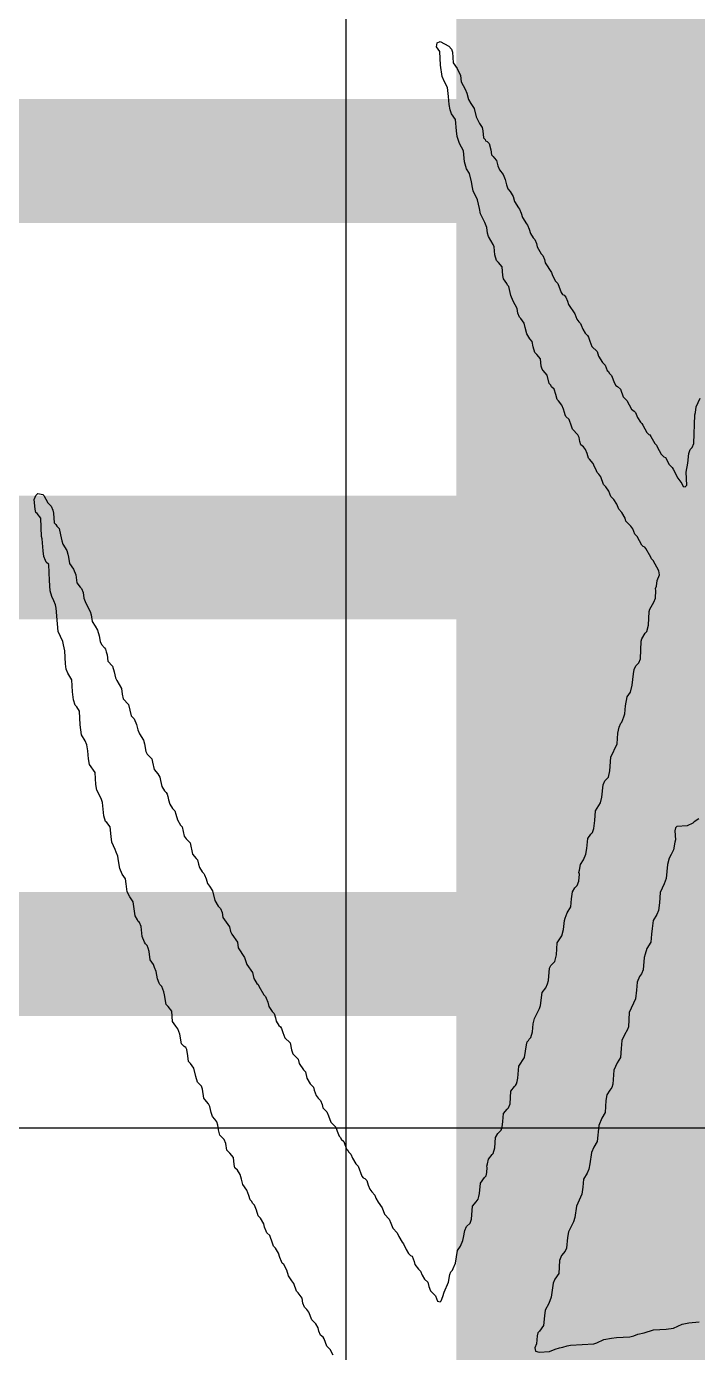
# Model space of a CAD drawing. Header units: inches. Extents: x -8 to 210, y -39 to 109.
# Drawn here: x 51.187 to 52.288, y 34.612 to 36.786 of the extents above; entities that cross this region are included whole.
import ezdxf

# ---------------------------------------------------------------- set-up
doc = ezdxf.new("R2010")
doc.units = ezdxf.units.IN
for name, color, linetype in [('Bottom Layer', 5, 'Continuous'), ('Bottom Overlay', 54, 'Continuous'), ('Top Layer', 1, 'Continuous')]:
    doc.layers.add(name, color=color, linetype=linetype)

msp = doc.modelspace()

# ---------------------------------------------------------------- hatches: boundary and pattern name
at = {"layer": 'Top Layer'}
msp.add_hatch(color=1, dxfattribs=at).paths.add_polyline_path([(51.8922, 15.7226), (53.9702, 15.7226), (53.9702, 46.99), (51.8922, 46.99)])

# ---------------------------------------------------------------- linework, layer by layer
at = {"layer": 'Bottom Layer'}
msp.add_line((19.5296, 34.9807), (60.013, 34.9807), dxfattribs=at)
for points in [[(18.6278, 36.5656, 0.2032, 0.2032, 0), (59.4964, 36.5656, 0.2032, 0.2032, 0)], [(18.6278, 35.9156, 0.2032, 0.2032, 0), (60.3192, 35.9156, 0.2032, 0.2032, 0)], [(18.8189, 35.2656, 0.2032, 0.2032, 0), (60.131, 35.2656, 0.2032, 0.2032, 0)]]:
    msp.add_lwpolyline(points, format="xyseb", dxfattribs=at)
at = {"layer": 'Bottom Overlay'}
for p, q in [((51.8594, 36.753), (51.8607, 36.7595)), ((51.8607, 36.7595), (51.8653, 36.7615)), ((51.8653, 36.7615), (51.8798, 36.7536)), ((51.8647, 36.7451), (51.8594, 36.753)), ((51.866, 36.7228), (51.8647, 36.7451)), ((51.8798, 36.7536), (51.8843, 36.749)), ((51.8843, 36.749), (51.8857, 36.7438)), ((51.8857, 36.7438), (51.887, 36.7267)), ((51.8686, 36.7044), (51.866, 36.7228)), ((51.887, 36.7267), (51.8935, 36.7175)), ((51.8935, 36.7175), (51.8988, 36.7057)), ((51.8725, 36.6952), (51.8686, 36.7044)), ((51.8778, 36.6861), (51.8725, 36.6952)), ((51.8988, 36.7057), (51.9001, 36.6952)), ((51.9001, 36.6952), (51.9066, 36.6834)), ((51.8791, 36.6716), (51.8778, 36.6861)), ((51.9066, 36.6834), (51.9093, 36.6769)), ((51.9093, 36.6769), (51.9119, 36.6664)), ((51.8804, 36.6585), (51.8791, 36.6716)), ((51.8817, 36.6493), (51.8804, 36.6585)), ((51.9119, 36.6664), (51.9158, 36.6598)), ((51.9158, 36.6598), (51.9211, 36.6519)), ((51.9211, 36.6519), (51.9244, 36.6382)), ((51.8843, 36.6428), (51.8817, 36.6493)), ((51.8909, 36.6336), (51.8843, 36.6428)), ((51.8922, 36.6152), (51.8909, 36.6336)), ((51.9244, 36.6382), (51.9303, 36.627)), ((51.8935, 36.606), (51.8922, 36.6152)), ((51.9303, 36.627), (51.9342, 36.6205)), ((51.9342, 36.6205), (51.9355, 36.6152)), ((51.9355, 36.6152), (51.9368, 36.6034)), ((51.8948, 36.6008), (51.8935, 36.606)), ((51.8975, 36.5942), (51.8948, 36.6008)), ((51.904, 36.5824), (51.8975, 36.5942)), ((51.9368, 36.6034), (51.9394, 36.6008)), ((51.9394, 36.6008), (51.9401, 36.5988)), ((51.9401, 36.5988), (51.9427, 36.5975)), ((51.9427, 36.5975), (51.946, 36.5942)), ((51.946, 36.5942), (51.9486, 36.5837)), ((51.9053, 36.564), (51.904, 36.5824)), ((51.9086, 36.5529), (51.9053, 36.564)), ((51.9486, 36.5837), (51.9499, 36.5759)), ((51.9499, 36.5759), (51.9526, 36.5732)), ((51.9526, 36.5732), (51.9539, 36.5706)), ((51.9539, 36.5706), (51.9578, 36.5667)), ((51.9578, 36.5667), (51.9604, 36.5575)), ((51.9139, 36.545), (51.9086, 36.5529)), ((51.9171, 36.5312), (51.9139, 36.545)), ((51.9604, 36.5575), (51.9631, 36.5509)), ((51.9631, 36.5509), (51.969, 36.5437)), ((51.969, 36.5437), (51.9722, 36.5352)), ((51.9185, 36.5221), (51.9171, 36.5312)), ((51.9198, 36.5168), (51.9185, 36.5221)), ((51.9722, 36.5352), (51.9742, 36.5267)), ((51.9742, 36.5267), (51.9768, 36.5201)), ((51.9768, 36.5201), (51.9801, 36.5155)), ((51.927, 36.5017), (51.9198, 36.5168)), ((51.9303, 36.488), (51.927, 36.5017)), ((51.9801, 36.5155), (51.9854, 36.5076)), ((51.9854, 36.5076), (51.9873, 36.4991)), ((51.9873, 36.4991), (51.9939, 36.4886)), ((51.9316, 36.4788), (51.9303, 36.488)), ((51.9388, 36.465), (51.9316, 36.4788)), ((51.9939, 36.4886), (51.9959, 36.4866)), ((51.9959, 36.4866), (51.9985, 36.4801)), ((51.9985, 36.4801), (52.0004, 36.4729)), ((51.9421, 36.4565), (51.9388, 36.465)), ((51.9434, 36.4473), (51.9421, 36.4565)), ((52.0004, 36.4729), (52.007, 36.4624)), ((52.007, 36.4624), (52.009, 36.4604)), ((52.009, 36.4604), (52.0116, 36.4538)), ((51.9447, 36.442), (51.9434, 36.4473)), ((51.9526, 36.4289), (51.9447, 36.442)), ((52.0116, 36.4538), (52.0136, 36.4466)), ((52.0136, 36.4466), (52.0182, 36.4394)), ((52.0182, 36.4394), (52.0208, 36.4368)), ((52.0208, 36.4368), (52.0234, 36.4302)), ((51.9539, 36.425), (51.9526, 36.4289)), ((51.9552, 36.4119), (51.9539, 36.425)), ((51.9578, 36.4027), (51.9552, 36.4119)), ((52.0234, 36.4302), (52.0247, 36.425)), ((52.0247, 36.425), (52.0313, 36.4132)), ((52.0313, 36.4132), (52.0339, 36.4106)), ((51.9611, 36.3994), (51.9578, 36.4027)), ((51.967, 36.3922), (51.9611, 36.3994)), ((51.9683, 36.3778), (51.967, 36.3922)), ((52.0339, 36.4106), (52.0365, 36.404)), ((52.0365, 36.404), (52.0378, 36.3987)), ((52.0378, 36.3987), (52.0483, 36.383)), ((51.9696, 36.3725), (51.9683, 36.3778)), ((51.9749, 36.3646), (51.9696, 36.3725)), ((52.0483, 36.383), (52.0496, 36.3778)), ((52.0496, 36.3778), (52.0549, 36.3686)), ((52.0549, 36.3686), (52.0588, 36.3646)), ((51.9762, 36.362), (51.9749, 36.3646)), ((51.9781, 36.36), (51.9762, 36.362)), ((51.9814, 36.345), (51.9781, 36.36)), ((52.0588, 36.3646), (52.0641, 36.3502)), ((52.0641, 36.3502), (52.066, 36.3469)), ((52.066, 36.3469), (52.0687, 36.3456)), ((51.9854, 36.3358), (51.9814, 36.345)), ((51.9919, 36.324), (51.9854, 36.3358)), ((52.0687, 36.3456), (52.0719, 36.3423)), ((52.0719, 36.3423), (52.0746, 36.3358)), ((52.0746, 36.3358), (52.0759, 36.3305)), ((52.0759, 36.3305), (52.0864, 36.3148)), ((51.9932, 36.3161), (51.9919, 36.324)), ((51.9959, 36.3095), (51.9932, 36.3161)), ((51.9978, 36.3076), (51.9959, 36.3095)), ((52.0031, 36.2997), (51.9978, 36.3076)), ((52.0864, 36.3148), (52.0897, 36.3063)), ((52.0897, 36.3063), (52.0916, 36.3043)), ((52.0916, 36.3043), (52.0929, 36.3017)), ((52.005, 36.2925), (52.0031, 36.2997)), ((52.0077, 36.282), (52.005, 36.2925)), ((52.0129, 36.2741), (52.0077, 36.282)), ((52.0929, 36.3017), (52.0956, 36.299)), ((52.0956, 36.299), (52.0969, 36.2964)), ((52.0969, 36.2964), (52.0995, 36.2899)), ((52.0995, 36.2899), (52.1034, 36.2833)), ((52.1034, 36.2833), (52.1074, 36.2794)), ((52.0162, 36.2695), (52.0129, 36.2741)), ((52.0182, 36.261), (52.0162, 36.2695)), ((52.0208, 36.2518), (52.0182, 36.261)), ((52.1074, 36.2794), (52.1087, 36.2767)), ((52.1087, 36.2767), (52.1113, 36.2702)), ((52.1113, 36.2702), (52.1146, 36.2617)), ((52.1146, 36.2617), (52.1231, 36.2531)), ((52.0241, 36.2485), (52.0208, 36.2518)), ((52.03, 36.2413), (52.0241, 36.2485)), ((52.0313, 36.2295), (52.03, 36.2413)), ((52.1231, 36.2531), (52.1251, 36.2459)), ((52.1251, 36.2459), (52.1316, 36.2354)), ((52.0326, 36.2243), (52.0313, 36.2295)), ((52.0346, 36.2223), (52.0326, 36.2243)), ((52.0411, 36.2144), (52.0346, 36.2223)), ((52.1316, 36.2354), (52.1362, 36.2308)), ((52.1362, 36.2308), (52.1395, 36.2223)), ((52.1395, 36.2223), (52.1415, 36.2203)), ((52.1415, 36.2203), (52.1428, 36.2177)), ((52.1428, 36.2177), (52.1467, 36.2138)), ((52.0444, 36.2007), (52.0411, 36.2144)), ((52.047, 36.198), (52.0444, 36.2007)), ((52.0483, 36.1954), (52.047, 36.198)), ((52.0523, 36.1915), (52.0483, 36.1954)), ((52.1467, 36.2138), (52.1513, 36.2013)), ((52.1513, 36.2013), (52.1539, 36.1974)), ((52.1539, 36.1974), (52.1566, 36.1961)), ((52.1566, 36.1961), (52.1612, 36.1915)), ((52.0555, 36.1829), (52.0523, 36.1915)), ((52.0575, 36.1744), (52.0555, 36.1829)), ((52.0595, 36.1724), (52.0575, 36.1744)), ((52.0654, 36.1652), (52.0595, 36.1724)), ((52.1612, 36.1915), (52.1657, 36.179)), ((52.1657, 36.179), (52.1716, 36.1731)), ((52.1716, 36.1731), (52.1795, 36.1587)), ((52.2858, 36.1626), (52.2923, 36.177)), ((52.068, 36.1587), (52.0654, 36.1652)), ((52.0693, 36.1534), (52.068, 36.1587)), ((52.0706, 36.1495), (52.0693, 36.1534)), ((52.1795, 36.1587), (52.1841, 36.1554)), ((52.1841, 36.1554), (52.1861, 36.1534)), ((52.1861, 36.1534), (52.1894, 36.1449)), ((52.2832, 36.1495), (52.2845, 36.1534)), ((52.2845, 36.1534), (52.2858, 36.1626)), ((52.0719, 36.1469), (52.0706, 36.1495)), ((52.0772, 36.1416), (52.0719, 36.1469)), ((52.0811, 36.1311), (52.0772, 36.1416)), ((52.0824, 36.1259), (52.0811, 36.1311)), ((52.1894, 36.1449), (52.194, 36.1377)), ((52.194, 36.1377), (52.1966, 36.1351)), ((52.1966, 36.1351), (52.1979, 36.1324)), ((52.1979, 36.1324), (52.2044, 36.1206)), ((52.2818, 36.1023), (52.2832, 36.1495)), ((52.0916, 36.1167), (52.0824, 36.1259)), ((52.0936, 36.1121), (52.0916, 36.1167)), ((52.0949, 36.1055), (52.0936, 36.1121)), ((52.2044, 36.1206), (52.2077, 36.1173)), ((52.2077, 36.1173), (52.2097, 36.1167)), ((52.2097, 36.1167), (52.211, 36.1141)), ((52.211, 36.1141), (52.2176, 36.1023)), ((52.0962, 36.1003), (52.0949, 36.1055)), ((52.1008, 36.097), (52.0962, 36.1003)), ((52.1041, 36.0924), (52.1008, 36.097)), ((52.1067, 36.0859), (52.1041, 36.0924)), ((52.1087, 36.0786), (52.1067, 36.0859)), ((52.2176, 36.1023), (52.2202, 36.0996)), ((52.2202, 36.0996), (52.2215, 36.097)), ((52.2215, 36.097), (52.2281, 36.0852)), ((52.2281, 36.0852), (52.2327, 36.0806)), ((52.272, 36.0701), (52.2733, 36.0859)), ((52.2733, 36.0859), (52.2759, 36.0924)), ((52.2759, 36.0924), (52.2792, 36.0957)), ((52.2792, 36.0957), (52.2818, 36.1023)), ((52.1106, 36.0767), (52.1087, 36.0786)), ((52.1165, 36.0695), (52.1106, 36.0767)), ((52.1179, 36.0668), (52.1165, 36.0695)), ((52.1218, 36.0577), (52.1179, 36.0668)), ((52.2327, 36.0806), (52.2353, 36.0793)), ((52.2353, 36.0793), (52.2412, 36.0681)), ((52.2412, 36.0681), (52.2464, 36.0629)), ((52.2694, 36.0557), (52.272, 36.0701)), ((52.1231, 36.055), (52.1218, 36.0577)), ((52.1257, 36.0524), (52.1231, 36.055)), ((52.129, 36.0478), (52.1257, 36.0524)), ((52.1336, 36.0354), (52.129, 36.0478)), ((52.2464, 36.0629), (52.2477, 36.0603)), ((52.2477, 36.0603), (52.2556, 36.0458)), ((52.2556, 36.0458), (52.2622, 36.0367)), ((52.27, 36.034), (52.2694, 36.0557)), ((51.2022, 36.017), (51.2054, 36.0203)), ((51.2054, 36.0203), (51.2133, 36.019)), ((52.1375, 36.0314), (52.1336, 36.0354)), ((52.1421, 36.0242), (52.1375, 36.0314)), ((52.1454, 36.0157), (52.1421, 36.0242)), ((52.2622, 36.0367), (52.2641, 36.0321)), ((52.2641, 36.0321), (52.2674, 36.0314)), ((52.2674, 36.0314), (52.27, 36.034)), ((51.1995, 36.0104), (51.2008, 36.0144)), ((51.2008, 35.9947), (51.1995, 36.0104)), ((51.2008, 36.0144), (51.2022, 36.017)), ((51.2133, 36.019), (51.2153, 36.017)), ((51.2153, 36.017), (51.2218, 36.0052)), ((51.2218, 36.0052), (51.2271, 35.9999)), ((51.2271, 35.9999), (51.2297, 35.9934)), ((52.1507, 36.0104), (52.1454, 36.0157)), ((52.1553, 36.0032), (52.1507, 36.0104)), ((52.1585, 35.9947), (52.1553, 36.0032)), ((51.2022, 35.9894), (51.2008, 35.9947)), ((51.2041, 35.9875), (51.2022, 35.9894)), ((51.21, 35.9803), (51.2041, 35.9875)), ((51.2113, 35.9501), (51.21, 35.9803)), ((51.2297, 35.9934), (51.231, 35.9881)), ((51.231, 35.9881), (51.2323, 35.9724)), ((52.1638, 35.9894), (52.1585, 35.9947)), ((52.169, 35.9803), (52.1638, 35.9894)), ((52.1703, 35.975), (52.169, 35.9803)), ((51.2323, 35.9724), (51.235, 35.9698)), ((51.235, 35.9698), (51.2363, 35.9671)), ((51.2363, 35.9671), (51.2402, 35.9632)), ((51.2402, 35.9632), (51.2428, 35.9527)), ((52.1782, 35.9671), (52.1703, 35.975)), ((52.1815, 35.9625), (52.1782, 35.9671)), ((52.1848, 35.954), (52.1815, 35.9625)), ((51.2127, 35.9461), (51.2113, 35.9501)), ((51.214, 35.9265), (51.2127, 35.9461)), ((51.2428, 35.9527), (51.2448, 35.9429)), ((51.2448, 35.9429), (51.2461, 35.9376)), ((51.2461, 35.9376), (51.2527, 35.9271)), ((52.1887, 35.9501), (52.1848, 35.954)), ((52.1966, 35.9357), (52.1887, 35.9501)), ((52.1985, 35.9337), (52.1966, 35.9357)), ((52.2012, 35.9324), (52.1985, 35.9337)), ((51.2153, 35.9173), (51.214, 35.9265)), ((51.2179, 35.9107), (51.2153, 35.9173)), ((51.2527, 35.9271), (51.2546, 35.9212)), ((51.2546, 35.9212), (51.2559, 35.916)), ((51.2559, 35.916), (51.2573, 35.9055)), ((52.2031, 35.9304), (52.2012, 35.9324)), ((52.211, 35.916), (52.2031, 35.9304)), ((52.2123, 35.9133), (52.211, 35.916)), ((52.2149, 35.9107), (52.2123, 35.9133)), ((51.2192, 35.9081), (51.2179, 35.9107)), ((51.2232, 35.9042), (51.2192, 35.9081)), ((51.2245, 35.8779), (51.2232, 35.9042)), ((51.2573, 35.9055), (51.2638, 35.8963)), ((51.2638, 35.8963), (51.2678, 35.8871)), ((52.2241, 35.8937), (52.2149, 35.9107)), ((52.2254, 35.8871), (52.2241, 35.8937)), ((51.2258, 35.8609), (51.2245, 35.8779)), ((51.2678, 35.8871), (51.2691, 35.874)), ((51.2691, 35.874), (51.275, 35.8668)), ((52.2189, 35.8648), (52.2202, 35.8687)), ((52.2202, 35.8687), (52.2215, 35.8779)), ((52.2215, 35.8779), (52.2254, 35.8871)), ((51.2284, 35.8517), (51.2258, 35.8609)), ((51.2317, 35.8445), (51.2284, 35.8517)), ((51.275, 35.8668), (51.2769, 35.8648)), ((51.2769, 35.8648), (51.2796, 35.8582)), ((51.2796, 35.8582), (51.2809, 35.8491)), ((51.2809, 35.8491), (51.2842, 35.8405)), ((52.2163, 35.8425), (52.2189, 35.8491)), ((52.2195, 35.8615), (52.2189, 35.8648)), ((52.2189, 35.8491), (52.2195, 35.8615)), ((51.2343, 35.8379), (51.2317, 35.8445)), ((51.2356, 35.8327), (51.2343, 35.8379)), ((51.2376, 35.8071), (51.2356, 35.8327)), ((51.2842, 35.8405), (51.2914, 35.8268)), ((51.2914, 35.8268), (51.2927, 35.8215)), ((52.2071, 35.8045), (52.2084, 35.8268)), ((52.2084, 35.8268), (52.2097, 35.8307)), ((52.2097, 35.8307), (52.2163, 35.8425)), ((51.2389, 35.794), (51.2376, 35.8071)), ((51.2927, 35.8215), (51.2946, 35.8104)), ((51.2946, 35.8104), (51.2992, 35.8031)), ((51.2992, 35.8031), (51.3032, 35.7966)), ((52.2044, 35.794), (52.2071, 35.8045)), ((51.2461, 35.7776), (51.2389, 35.794)), ((51.3032, 35.7966), (51.3058, 35.7874)), ((51.3058, 35.7874), (51.3078, 35.7776)), ((52.1953, 35.7782), (52.1966, 35.7822)), ((52.1966, 35.7822), (52.2018, 35.7913)), ((52.2018, 35.7913), (52.2044, 35.794)), ((51.2474, 35.7723), (51.2461, 35.7776)), ((51.2494, 35.7625), (51.2474, 35.7723)), ((51.2507, 35.7415), (51.2494, 35.7625)), ((51.3078, 35.7776), (51.3097, 35.773)), ((51.3097, 35.773), (51.315, 35.7677)), ((51.315, 35.7677), (51.3163, 35.7651)), ((51.3163, 35.7651), (51.3176, 35.7612)), ((51.3176, 35.7612), (51.3189, 35.7559)), ((52.194, 35.7494), (52.1953, 35.7782)), ((51.252, 35.7323), (51.2507, 35.7415)), ((51.3189, 35.7559), (51.3202, 35.7454)), ((51.3202, 35.7454), (51.3281, 35.7376)), ((51.3281, 35.7376), (51.3307, 35.7284)), ((52.1841, 35.7317), (52.1867, 35.7382)), ((52.1867, 35.7382), (52.1913, 35.7428)), ((52.1913, 35.7428), (52.194, 35.7494)), ((51.2546, 35.7257), (51.252, 35.7323)), ((51.2612, 35.7153), (51.2546, 35.7257)), ((51.3307, 35.7284), (51.3327, 35.7185)), ((51.3327, 35.7185), (51.3347, 35.7139)), ((52.1808, 35.7061), (52.1828, 35.7251)), ((52.1828, 35.7251), (52.1841, 35.7317)), ((51.2625, 35.6956), (51.2612, 35.7153)), ((51.2638, 35.6825), (51.2625, 35.6956)), ((51.3347, 35.7139), (51.3425, 35.7008)), ((51.3425, 35.7008), (51.3438, 35.6916)), ((52.1723, 35.687), (52.1776, 35.6949)), ((52.1776, 35.6949), (52.1808, 35.7061)), ((51.2664, 35.6733), (51.2638, 35.6825)), ((51.2691, 35.6706), (51.2664, 35.6733)), ((51.3438, 35.6916), (51.3452, 35.6838)), ((51.3452, 35.6838), (51.3543, 35.6746)), ((51.3543, 35.6746), (51.3583, 35.6562)), ((52.1684, 35.6595), (52.1697, 35.6726)), ((52.1697, 35.6726), (52.1723, 35.687)), ((51.2737, 35.6634), (51.2691, 35.6706)), ((51.275, 35.6411), (51.2737, 35.6634)), ((51.3583, 35.6562), (51.3635, 35.651)), ((51.3635, 35.651), (51.3675, 35.6418)), ((52.1638, 35.6457), (52.1671, 35.6542)), ((52.1671, 35.6542), (52.1684, 35.6595)), ((51.2769, 35.6247), (51.275, 35.6411)), ((51.3675, 35.6418), (51.3694, 35.6333)), ((51.3694, 35.6333), (51.3721, 35.6267)), ((52.1572, 35.6274), (52.1592, 35.6372)), ((52.1592, 35.6372), (52.1618, 35.6438)), ((52.1618, 35.6438), (52.1638, 35.6457)), ((51.2828, 35.6149), (51.2769, 35.6247)), ((51.2855, 35.6083), (51.2828, 35.6149)), ((51.2874, 35.5985), (51.2855, 35.6083)), ((51.3721, 35.6267), (51.3786, 35.6162)), ((51.3786, 35.6162), (51.3806, 35.6103)), ((51.3806, 35.6103), (51.3825, 35.5978)), ((52.1454, 35.588), (52.1559, 35.6103)), ((52.1559, 35.6103), (52.1572, 35.6274)), ((51.2887, 35.5854), (51.2874, 35.5985)), ((51.2901, 35.5762), (51.2887, 35.5854)), ((51.3825, 35.5978), (51.3845, 35.5932)), ((51.3845, 35.5932), (51.3924, 35.5854)), ((51.3924, 35.5854), (51.3937, 35.5801)), ((52.1441, 35.5657), (52.1454, 35.588)), ((51.2992, 35.5631), (51.2901, 35.5762)), ((51.3937, 35.5801), (51.3963, 35.5683)), ((51.3963, 35.5683), (51.4022, 35.5611)), ((52.1415, 35.5552), (52.1441, 35.5657)), ((51.3006, 35.5434), (51.2992, 35.5631)), ((51.3019, 35.5342), (51.3006, 35.5434)), ((51.4022, 35.5611), (51.4055, 35.5552)), ((51.4055, 35.5552), (51.4068, 35.55)), ((51.4068, 35.55), (51.4088, 35.5401)), ((52.131, 35.5224), (52.1329, 35.5427)), ((52.1329, 35.5427), (52.1356, 35.5493)), ((52.1356, 35.5493), (52.1415, 35.5552)), ((51.3091, 35.5204), (51.3019, 35.5342)), ((51.3117, 35.5139), (51.3091, 35.5204)), ((51.4088, 35.5401), (51.4134, 35.5329)), ((51.4134, 35.5329), (51.416, 35.5303)), ((51.416, 35.5303), (51.4173, 35.5277)), ((51.4173, 35.5277), (51.4186, 35.5237)), ((51.4186, 35.5237), (51.4199, 35.5185)), ((52.1284, 35.5132), (52.131, 35.5224)), ((51.3137, 35.4922), (51.3117, 35.5139)), ((51.4199, 35.5185), (51.4219, 35.5113)), ((51.4219, 35.5113), (51.4265, 35.504)), ((51.4265, 35.504), (51.4304, 35.5001)), ((51.4304, 35.5001), (51.4317, 35.4949)), ((52.1192, 35.4844), (52.1205, 35.5001)), ((52.1205, 35.5001), (52.1284, 35.5132)), ((51.3163, 35.483), (51.3137, 35.4922)), ((51.3183, 35.4811), (51.3163, 35.483)), ((51.3242, 35.4739), (51.3183, 35.4811)), ((51.4317, 35.4949), (51.4344, 35.4857)), ((51.4344, 35.4857), (51.4396, 35.4765)), ((52.1179, 35.4712), (52.1192, 35.4844)), ((52.2799, 35.4798), (52.2707, 35.4758)), ((52.2825, 35.4824), (52.2799, 35.4798)), ((52.2897, 35.487), (52.2825, 35.4824)), ((51.3255, 35.4581), (51.3242, 35.4739)), ((51.3268, 35.4489), (51.3255, 35.4581)), ((51.4396, 35.4765), (51.4422, 35.4739)), ((51.4422, 35.4739), (51.4455, 35.4588)), ((51.4455, 35.4588), (51.4488, 35.4542)), ((52.1061, 35.4384), (52.108, 35.4548)), ((52.108, 35.4548), (52.1126, 35.4621)), ((52.1126, 35.4621), (52.1152, 35.4647)), ((52.1152, 35.4647), (52.1179, 35.4712)), ((52.2517, 35.4726), (52.2504, 35.4673)), ((52.2504, 35.4673), (52.2517, 35.4529)), ((52.2536, 35.4745), (52.2517, 35.4726)), ((52.2707, 35.4758), (52.2536, 35.4745)), ((51.332, 35.4371), (51.3268, 35.4489)), ((51.334, 35.4325), (51.332, 35.4371)), ((51.4488, 35.4542), (51.4554, 35.4476)), ((51.4554, 35.4476), (51.4593, 35.4293)), ((52.1047, 35.4293), (52.1061, 35.4384)), ((52.2484, 35.4365), (52.2445, 35.4286)), ((52.2504, 35.4489), (52.2484, 35.4365)), ((52.2517, 35.4529), (52.2504, 35.4489)), ((51.3366, 35.426), (51.334, 35.4325)), ((51.3379, 35.4181), (51.3366, 35.426)), ((51.3399, 35.4056), (51.3379, 35.4181)), ((51.4593, 35.4293), (51.4652, 35.422)), ((51.4652, 35.422), (51.4672, 35.4201)), ((51.4672, 35.4201), (51.4691, 35.4129)), ((51.4691, 35.4129), (51.4704, 35.4076)), ((52.0942, 35.403), (52.0956, 35.4122)), ((52.0956, 35.4122), (52.1008, 35.4201)), ((52.1008, 35.4201), (52.1047, 35.4293)), ((52.2386, 35.4122), (52.2366, 35.3892)), ((52.2412, 35.4227), (52.2386, 35.4122)), ((52.2445, 35.4286), (52.2412, 35.4227)), ((51.3438, 35.3965), (51.3399, 35.4056)), ((51.3491, 35.3886), (51.3438, 35.3965)), ((51.4704, 35.4076), (51.475, 35.4004)), ((51.475, 35.4004), (51.4777, 35.3978)), ((51.4777, 35.3978), (51.479, 35.3951)), ((51.479, 35.3951), (51.4816, 35.3886)), ((52.0929, 35.3991), (52.0942, 35.403)), ((52.0942, 35.3965), (52.0929, 35.3991)), ((52.0929, 35.3847), (52.0942, 35.3965)), ((51.3504, 35.3807), (51.3491, 35.3886)), ((51.3517, 35.3676), (51.3504, 35.3807)), ((51.4816, 35.3886), (51.4836, 35.3814)), ((51.4836, 35.3814), (51.4868, 35.3768)), ((51.4868, 35.3768), (51.4921, 35.3689)), ((51.4921, 35.3689), (51.496, 35.3532)), ((52.0824, 35.3676), (52.0864, 35.3742)), ((52.0864, 35.3742), (52.0903, 35.3781)), ((52.0903, 35.3781), (52.0929, 35.3847)), ((52.2333, 35.3807), (52.2267, 35.3663)), ((52.2366, 35.3892), (52.2333, 35.3807)), ((51.3563, 35.3591), (51.3517, 35.3676)), ((51.3616, 35.3512), (51.3563, 35.3591)), ((51.3648, 35.3282), (51.3616, 35.3512)), ((51.496, 35.3532), (51.5013, 35.344)), ((52.0798, 35.3427), (52.0811, 35.3558)), ((52.0811, 35.3558), (52.0824, 35.3676)), ((52.2254, 35.3492), (52.2235, 35.3368)), ((52.2267, 35.3663), (52.2254, 35.3492)), ((51.3688, 35.3217), (51.3648, 35.3282)), ((51.5013, 35.344), (51.5052, 35.3401)), ((51.5052, 35.3401), (51.5078, 35.3335)), ((51.5078, 35.3335), (51.5091, 35.3256)), ((51.5091, 35.3256), (51.5196, 35.3099)), ((52.0706, 35.3243), (52.0739, 35.3328)), ((52.0739, 35.3328), (52.0798, 35.3427)), ((52.2208, 35.3302), (52.2149, 35.3204)), ((52.2235, 35.3368), (52.2208, 35.3302)), ((51.3701, 35.3191), (51.3688, 35.3217)), ((51.3721, 35.3171), (51.3701, 35.3191)), ((51.3747, 35.3105), (51.3721, 35.3171)), ((51.3766, 35.2941), (51.3747, 35.3105)), ((51.5196, 35.3099), (51.5216, 35.3027)), ((51.5216, 35.3027), (51.5236, 35.2981)), ((52.0654, 35.2954), (52.068, 35.3059)), ((52.068, 35.3059), (52.0693, 35.3204)), ((52.0693, 35.3204), (52.0706, 35.3243)), ((52.2136, 35.3073), (52.2123, 35.2981)), ((52.2149, 35.3204), (52.2136, 35.3073)), ((51.3806, 35.285), (51.3766, 35.2941)), ((51.3819, 35.2823), (51.3806, 35.285)), ((51.3845, 35.2797), (51.3819, 35.2823)), ((51.5236, 35.2981), (51.5328, 35.285)), ((51.5328, 35.285), (51.5341, 35.2758)), ((52.0562, 35.264), (52.0575, 35.2836)), ((52.0575, 35.2836), (52.0654, 35.2954)), ((52.211, 35.285), (52.2044, 35.2745)), ((52.2123, 35.2981), (52.211, 35.285)), ((51.3865, 35.2751), (51.3845, 35.2797)), ((51.3878, 35.2699), (51.3865, 35.2751)), ((51.3898, 35.2561), (51.3878, 35.2699)), ((51.5341, 35.2758), (51.5446, 35.26)), ((51.5446, 35.26), (51.5459, 35.2548)), ((52.0536, 35.2535), (52.0562, 35.264)), ((52.2005, 35.26), (52.1985, 35.2397)), ((52.2018, 35.2653), (52.2005, 35.26)), ((52.2044, 35.2745), (52.2018, 35.2653)), ((51.395, 35.2482), (51.3898, 35.2561)), ((51.397, 35.2436), (51.395, 35.2482)), ((51.3996, 35.2371), (51.397, 35.2436)), ((51.5459, 35.2548), (51.5485, 35.2482)), ((51.5485, 35.2482), (51.5577, 35.2351)), ((52.0431, 35.222), (52.0451, 35.2423)), ((52.0451, 35.2423), (52.047, 35.2469)), ((52.047, 35.2469), (52.0536, 35.2535)), ((52.1985, 35.2397), (52.1959, 35.2331)), ((51.4016, 35.2246), (51.3996, 35.2371)), ((51.4042, 35.218), (51.4016, 35.2246)), ((51.4055, 35.2154), (51.4042, 35.218)), ((51.5577, 35.2351), (51.5597, 35.2253)), ((51.5597, 35.2253), (51.5649, 35.2174)), ((51.5649, 35.2174), (51.5669, 35.2154)), ((52.0391, 35.2102), (52.0418, 35.2167)), ((52.0418, 35.2167), (52.0431, 35.222)), ((52.1887, 35.2194), (52.1874, 35.2062)), ((52.1926, 35.2285), (52.1887, 35.2194)), ((52.1959, 35.2331), (52.1926, 35.2285)), ((51.4088, 35.2121), (51.4055, 35.2154)), ((51.4121, 35.2036), (51.4088, 35.2121)), ((51.4134, 35.1984), (51.4121, 35.2036)), ((51.416, 35.1826), (51.4134, 35.1984)), ((51.5669, 35.2154), (51.5682, 35.2128)), ((51.5682, 35.2128), (51.576, 35.1984)), ((51.576, 35.1984), (51.5787, 35.1957)), ((51.5787, 35.1957), (51.58, 35.1931)), ((52.03, 35.1813), (52.0326, 35.2023)), ((52.0326, 35.2023), (52.0352, 35.2049)), ((52.0352, 35.2049), (52.0365, 35.2075)), ((52.0365, 35.2075), (52.0391, 35.2102)), ((52.1874, 35.2062), (52.1861, 35.1918)), ((51.4193, 35.1793), (51.416, 35.1826)), ((51.4252, 35.1721), (51.4193, 35.1793)), ((51.58, 35.1931), (51.5826, 35.1866)), ((51.5826, 35.1866), (51.5846, 35.1793)), ((51.5846, 35.1793), (51.5898, 35.1715)), ((52.0201, 35.1597), (52.0287, 35.1761)), ((52.0287, 35.1761), (52.03, 35.1813)), ((52.1861, 35.1918), (52.1756, 35.1695)), ((51.4265, 35.1551), (51.4252, 35.1721)), ((51.4317, 35.1472), (51.4265, 35.1551)), ((51.5898, 35.1715), (51.5931, 35.1682)), ((51.5931, 35.1682), (51.5951, 35.161)), ((51.5951, 35.161), (51.5964, 35.1557)), ((51.5964, 35.1557), (51.601, 35.1485)), ((52.0168, 35.138), (52.0182, 35.1511)), ((52.0182, 35.1511), (52.0201, 35.1597)), ((52.1756, 35.1695), (52.1743, 35.1459)), ((51.435, 35.1426), (51.4317, 35.1472)), ((51.4383, 35.1341), (51.435, 35.1426)), ((51.4409, 35.1183), (51.4383, 35.1341)), ((51.601, 35.1485), (51.6036, 35.1459)), ((51.6036, 35.1459), (51.6049, 35.1433)), ((51.6049, 35.1433), (51.6075, 35.1367)), ((51.6075, 35.1367), (51.6108, 35.1282)), ((52.0116, 35.1262), (52.0142, 35.1288)), ((52.0142, 35.1288), (52.0168, 35.138)), ((52.1677, 35.1328), (52.1638, 35.1236)), ((52.173, 35.142), (52.1677, 35.1328)), ((52.1743, 35.1459), (52.173, 35.142)), ((51.4455, 35.1137), (51.4409, 35.1183)), ((51.4481, 35.1124), (51.4455, 35.1137)), ((51.4501, 35.1092), (51.4481, 35.1124)), ((51.4514, 35.0987), (51.4501, 35.1092)), ((51.6108, 35.1282), (51.6193, 35.1197)), ((51.6193, 35.1197), (51.6213, 35.1085)), ((51.6213, 35.1085), (51.6239, 35.1019)), ((52.0037, 35.096), (52.007, 35.1164)), ((52.007, 35.1164), (52.0083, 35.1216)), ((52.0083, 35.1216), (52.0103, 35.1236)), ((52.0103, 35.1236), (52.0116, 35.1262)), ((52.1625, 35.1105), (52.1612, 35.096)), ((52.1638, 35.1236), (52.1625, 35.1105)), ((51.4527, 35.0895), (51.4514, 35.0987)), ((51.456, 35.0862), (51.4527, 35.0895)), ((51.4613, 35.0783), (51.456, 35.0862)), ((51.6239, 35.1019), (51.6325, 35.0934)), ((51.6325, 35.0934), (51.6344, 35.0862)), ((51.6344, 35.0862), (51.641, 35.0757)), ((51.9945, 35.0816), (52.0037, 35.096)), ((52.1559, 35.0869), (52.1507, 35.075)), ((52.1612, 35.096), (52.1559, 35.0869)), ((51.4645, 35.0646), (51.4613, 35.0783)), ((51.4672, 35.0554), (51.4645, 35.0646)), ((51.641, 35.0757), (51.6443, 35.0724)), ((51.6443, 35.0724), (51.6469, 35.0619)), ((51.9932, 35.0619), (51.9945, 35.0816)), ((52.1507, 35.075), (52.1487, 35.0521)), ((51.4737, 35.0488), (51.4672, 35.0554)), ((51.4757, 35.0442), (51.4737, 35.0488)), ((51.4777, 35.0291), (51.4757, 35.0442)), ((51.6469, 35.0619), (51.6521, 35.0527)), ((51.6521, 35.0527), (51.6574, 35.0475)), ((51.6574, 35.0475), (51.6587, 35.0423)), ((51.6587, 35.0423), (51.662, 35.0337)), ((51.9814, 35.0409), (51.9873, 35.0482)), ((51.9873, 35.0482), (51.9893, 35.0501)), ((51.9893, 35.0501), (51.9906, 35.0527)), ((51.9906, 35.0527), (51.9919, 35.0567)), ((51.9919, 35.0567), (51.9932, 35.0619)), ((52.1441, 35.0423), (52.1389, 35.0344)), ((52.1474, 35.0468), (52.1441, 35.0423)), ((52.1487, 35.0521), (52.1474, 35.0468)), ((51.4796, 35.0272), (51.4777, 35.0291)), ((51.4855, 35.0199), (51.4796, 35.0272)), ((51.662, 35.0337), (51.6653, 35.0291)), ((51.6653, 35.0291), (51.6692, 35.0252)), ((51.6692, 35.0252), (51.6718, 35.0186)), ((51.9801, 35.0199), (51.9814, 35.0409)), ((52.1375, 35.0252), (52.1362, 35.0055)), ((52.1389, 35.0344), (52.1375, 35.0252)), ((51.4875, 35.0154), (51.4855, 35.0199)), ((51.4895, 35.0055), (51.4875, 35.0154)), ((51.4921, 34.999), (51.4895, 35.0055)), ((51.496, 34.995), (51.4921, 34.999)), ((51.6718, 35.0186), (51.6731, 35.0134)), ((51.6731, 35.0134), (51.6797, 35.0068)), ((51.6797, 35.0068), (51.6823, 35.0003)), ((51.6823, 35.0003), (51.6862, 34.9898)), ((51.9683, 34.9911), (51.9696, 35.0042)), ((51.9696, 35.0042), (51.9755, 35.0114)), ((51.9755, 35.0114), (51.9775, 35.0134)), ((51.9775, 35.0134), (51.9801, 35.0199)), ((52.1362, 35.0055), (52.131, 34.9963)), ((51.4973, 34.9924), (51.496, 34.995)), ((51.4993, 34.9904), (51.4973, 34.9924)), ((51.5006, 34.9852), (51.4993, 34.9904)), ((51.5019, 34.9773), (51.5006, 34.9852)), ((51.5039, 34.9688), (51.5019, 34.9773)), ((51.6862, 34.9898), (51.6941, 34.9819)), ((51.6941, 34.9819), (51.6967, 34.9753)), ((51.9604, 34.9714), (51.9657, 34.9767)), ((51.9657, 34.9767), (51.967, 34.9819)), ((51.967, 34.9819), (51.9683, 34.9911)), ((52.1257, 34.9845), (52.1231, 34.9583)), ((52.131, 34.9963), (52.1257, 34.9845)), ((51.5111, 34.9616), (51.5039, 34.9688)), ((51.5137, 34.955), (51.5111, 34.9616)), ((51.5157, 34.9439), (51.5137, 34.955)), ((51.6967, 34.9753), (51.7, 34.9668)), ((51.7, 34.9668), (51.702, 34.9649)), ((51.702, 34.9649), (51.7033, 34.9622)), ((51.7033, 34.9622), (51.7072, 34.9583)), ((51.7072, 34.9583), (51.7118, 34.9458)), ((51.9552, 34.9478), (51.9565, 34.9649)), ((51.9565, 34.9649), (51.9604, 34.9714)), ((52.1231, 34.9583), (52.1179, 34.9491)), ((51.5203, 34.9393), (51.5157, 34.9439)), ((51.5262, 34.9321), (51.5203, 34.9393)), ((51.7118, 34.9458), (51.7138, 34.9439)), ((51.7138, 34.9439), (51.7151, 34.9412)), ((51.7151, 34.9412), (51.719, 34.9373)), ((51.719, 34.9373), (51.7217, 34.9307)), ((51.9447, 34.9294), (51.9506, 34.9366)), ((51.9506, 34.9366), (51.9526, 34.9386)), ((51.9526, 34.9386), (51.9552, 34.9478)), ((52.1139, 34.9399), (52.1113, 34.9216)), ((52.1179, 34.9491), (52.1139, 34.9399)), ((51.5275, 34.9202), (51.5262, 34.9321)), ((51.5288, 34.915), (51.5275, 34.9202)), ((51.5328, 34.9111), (51.5288, 34.915)), ((51.7217, 34.9307), (51.7269, 34.9216)), ((51.7269, 34.9216), (51.7309, 34.9176)), ((51.7309, 34.9176), (51.7368, 34.9012)), ((51.9421, 34.9176), (51.9434, 34.9216)), ((51.9427, 34.9157), (51.9421, 34.9176)), ((51.9421, 34.9071), (51.9427, 34.9157)), ((51.9434, 34.9216), (51.9447, 34.9294)), ((52.1093, 34.913), (52.1067, 34.9065)), ((52.1113, 34.9216), (52.1093, 34.913)), ((51.5373, 34.9038), (51.5328, 34.9111)), ((51.5393, 34.8966), (51.5373, 34.9038)), ((51.5419, 34.8874), (51.5393, 34.8966)), ((51.7368, 34.9012), (51.7394, 34.8986)), ((51.7394, 34.8986), (51.742, 34.8973)), ((51.742, 34.8973), (51.7453, 34.894)), ((51.7453, 34.894), (51.7473, 34.8868)), ((51.9303, 34.873), (51.9316, 34.8901)), ((51.9316, 34.8901), (51.9381, 34.8993)), ((51.9381, 34.8993), (51.9408, 34.9019)), ((51.9408, 34.9019), (51.9421, 34.9071)), ((52.1008, 34.8966), (52.0995, 34.8835)), ((52.1067, 34.9065), (52.1008, 34.8966)), ((51.5485, 34.8783), (51.5419, 34.8874)), ((51.5518, 34.8697), (51.5485, 34.8783)), ((51.5537, 34.8625), (51.5518, 34.8697)), ((51.7473, 34.8868), (51.7499, 34.8802)), ((51.7499, 34.8802), (51.7532, 34.8756)), ((51.7532, 34.8756), (51.7584, 34.8704)), ((51.7584, 34.8704), (51.7597, 34.8651)), ((51.9289, 34.8678), (51.9303, 34.873)), ((52.0982, 34.8717), (52.089, 34.852)), ((52.0995, 34.8835), (52.0982, 34.8717)), ((51.5564, 34.8599), (51.5537, 34.8625)), ((51.5577, 34.8573), (51.5564, 34.8599)), ((51.561, 34.854), (51.5577, 34.8573)), ((51.5642, 34.8455), (51.561, 34.854)), ((51.7597, 34.8651), (51.7637, 34.8586)), ((51.7637, 34.8586), (51.7702, 34.8494)), ((51.7702, 34.8494), (51.7741, 34.8389)), ((51.9171, 34.831), (51.9185, 34.852)), ((51.9185, 34.852), (51.9244, 34.8592)), ((51.9244, 34.8592), (51.9263, 34.8612)), ((51.9263, 34.8612), (51.9276, 34.8638)), ((51.9276, 34.8638), (51.9289, 34.8678)), ((52.089, 34.852), (52.0864, 34.8337)), ((51.5669, 34.8363), (51.5642, 34.8455)), ((51.5708, 34.8323), (51.5669, 34.8363)), ((51.576, 34.8232), (51.5708, 34.8323)), ((51.7741, 34.8389), (51.782, 34.831)), ((51.782, 34.831), (51.7846, 34.8245)), ((51.7846, 34.8245), (51.7879, 34.816)), ((51.9086, 34.8186), (51.9145, 34.8245)), ((51.9145, 34.8245), (51.9171, 34.831)), ((52.0844, 34.8264), (52.0759, 34.81)), ((52.0864, 34.8337), (52.0844, 34.8264)), ((51.5774, 34.8179), (51.576, 34.8232)), ((51.58, 34.8114), (51.5774, 34.8179)), ((51.5813, 34.8087), (51.58, 34.8114)), ((51.5859, 34.8041), (51.5813, 34.8087)), ((51.5905, 34.7917), (51.5859, 34.8041)), ((51.7879, 34.816), (51.7951, 34.8087)), ((51.7951, 34.8087), (51.7978, 34.8022)), ((51.904, 34.8009), (51.906, 34.812)), ((51.906, 34.812), (51.9086, 34.8186)), ((52.0759, 34.81), (52.0746, 34.8009)), ((51.5918, 34.7864), (51.5905, 34.7917)), ((51.5951, 34.7832), (51.5918, 34.7864)), ((51.6003, 34.7753), (51.5951, 34.7832)), ((51.7978, 34.8022), (51.803, 34.793)), ((51.803, 34.793), (51.8056, 34.7904)), ((51.8056, 34.7904), (51.8096, 34.7812)), ((51.8096, 34.7812), (51.8135, 34.7746)), ((51.8942, 34.7792), (51.8988, 34.7864)), ((51.8988, 34.7864), (51.9027, 34.7956)), ((51.9027, 34.7956), (51.904, 34.8009)), ((52.0726, 34.7832), (52.0706, 34.7786)), ((52.0746, 34.8009), (52.0726, 34.7832)), ((51.6023, 34.7681), (51.6003, 34.7753)), ((51.6049, 34.7615), (51.6023, 34.7681)), ((51.6062, 34.7589), (51.6049, 34.7615)), ((51.8135, 34.7746), (51.8168, 34.7713)), ((51.8168, 34.7713), (51.8194, 34.77)), ((51.8194, 34.77), (51.8227, 34.7615)), ((51.8227, 34.7615), (51.824, 34.7563)), ((51.8909, 34.7589), (51.8942, 34.7792)), ((52.0615, 34.7628), (52.0601, 34.7418)), ((52.0647, 34.7713), (52.0615, 34.7628)), ((52.0706, 34.7786), (52.0647, 34.7713)), ((51.6088, 34.7563), (51.6062, 34.7589)), ((51.6141, 34.7471), (51.6088, 34.7563)), ((51.6167, 34.7379), (51.6141, 34.7471)), ((51.622, 34.73), (51.6167, 34.7379)), ((51.824, 34.7563), (51.8299, 34.749)), ((51.8299, 34.749), (51.8332, 34.7458)), ((51.8332, 34.7458), (51.8358, 34.7392)), ((51.8358, 34.7392), (51.8397, 34.7326)), ((51.8791, 34.7274), (51.8811, 34.7399)), ((51.8811, 34.7399), (51.883, 34.7445)), ((51.883, 34.7445), (51.8857, 34.7471)), ((51.8857, 34.7471), (51.887, 34.7497)), ((51.887, 34.7497), (51.8909, 34.7589)), ((52.0601, 34.7418), (52.0536, 34.7326)), ((51.6252, 34.7254), (51.622, 34.73)), ((51.6298, 34.713), (51.6252, 34.7254)), ((51.8397, 34.7326), (51.845, 34.7274)), ((51.845, 34.7274), (51.847, 34.7202)), ((51.847, 34.7202), (51.8496, 34.7136)), ((51.8719, 34.711), (51.8791, 34.7274)), ((52.051, 34.7261), (52.0477, 34.7031)), ((52.0536, 34.7326), (52.051, 34.7261)), ((51.6325, 34.7103), (51.6298, 34.713)), ((51.639, 34.7012), (51.6325, 34.7103)), ((51.6403, 34.6933), (51.639, 34.7012)), ((51.8496, 34.7136), (51.8581, 34.7051)), ((51.8581, 34.7051), (51.8614, 34.6966)), ((51.8614, 34.6966), (51.8653, 34.6953)), ((51.8653, 34.6953), (51.8673, 34.6972)), ((51.8673, 34.6972), (51.8699, 34.7038)), ((51.8699, 34.7038), (51.8719, 34.711)), ((52.0477, 34.7031), (52.0437, 34.6926)), ((51.643, 34.6867), (51.6403, 34.6933)), ((51.6469, 34.6828), (51.643, 34.6867)), ((51.6502, 34.6782), (51.6469, 34.6828)), ((51.6548, 34.6657), (51.6502, 34.6782)), ((52.0365, 34.6723), (52.0352, 34.6566)), ((52.0378, 34.6815), (52.0365, 34.6723)), ((52.0437, 34.6926), (52.0378, 34.6815)), ((51.6613, 34.6592), (51.6548, 34.6657)), ((51.6653, 34.6526), (51.6613, 34.6592)), ((51.6666, 34.6474), (51.6653, 34.6526)), ((52.0352, 34.6566), (52.0287, 34.6474)), ((52.2156, 34.6493), (52.2366, 34.6507)), ((52.2366, 34.6507), (52.2484, 34.652)), ((52.2484, 34.652), (52.2628, 34.6585)), ((52.2628, 34.6585), (52.2733, 34.6611)), ((52.2733, 34.6611), (52.2904, 34.6625)), ((51.6692, 34.6408), (51.6666, 34.6474)), ((51.6712, 34.6388), (51.6692, 34.6408)), ((51.6738, 34.6375), (51.6712, 34.6388)), ((51.6751, 34.6349), (51.6738, 34.6375)), ((51.6797, 34.6224), (51.6751, 34.6349)), ((52.0247, 34.6395), (52.0234, 34.6264)), ((52.026, 34.6447), (52.0247, 34.6395)), ((52.0287, 34.6474), (52.026, 34.6447)), ((52.1225, 34.6283), (52.1343, 34.6336)), ((52.1343, 34.6336), (52.1467, 34.6356)), ((52.1467, 34.6356), (52.1546, 34.6369)), ((52.1546, 34.6369), (52.1769, 34.6382)), ((52.1769, 34.6382), (52.1835, 34.6395)), ((52.1835, 34.6395), (52.19, 34.6421)), ((52.19, 34.6421), (52.2005, 34.6447)), ((52.2005, 34.6447), (52.2156, 34.6493)), ((51.6849, 34.6172), (51.6797, 34.6224)), ((51.6902, 34.608), (51.6849, 34.6172)), ((52.0234, 34.6264), (52.0208, 34.6198)), ((52.0208, 34.6198), (52.0221, 34.6146)), ((52.0221, 34.6146), (52.028, 34.6126)), ((52.028, 34.6126), (52.0451, 34.6139)), ((52.0451, 34.6139), (52.0542, 34.6179)), ((52.0542, 34.6179), (52.0615, 34.6198)), ((52.0615, 34.6198), (52.0667, 34.6211)), ((52.0667, 34.6211), (52.0739, 34.6231)), ((52.0739, 34.6231), (52.0792, 34.6244)), ((52.0792, 34.6244), (52.1179, 34.6264)), ((52.1179, 34.6264), (52.1225, 34.6283))]:
    msp.add_line(p, q, dxfattribs=at)
at = {"layer": 'Top Layer'}
msp.add_line((51.7109, 46.99), (51.7109, 16.6913), dxfattribs=at)

doc.saveas('drawing.dxf')
